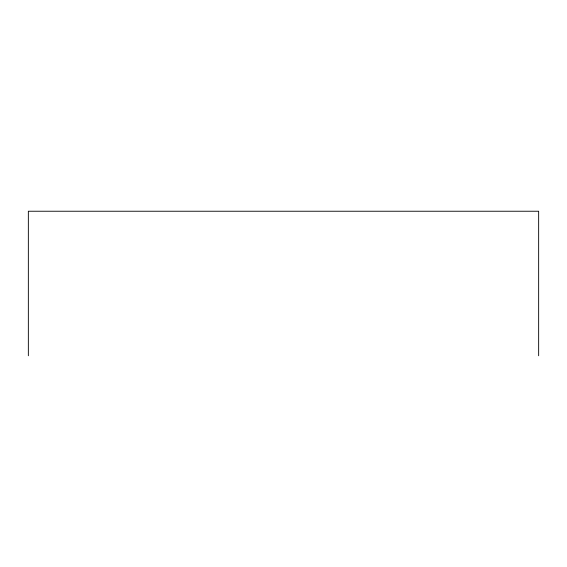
<?xml version="1.0" encoding="UTF-8"?>
<svg xmlns="http://www.w3.org/2000/svg" width="567" height="567" viewBox="0 0 567 567"><rect width="100%" height="100%" fill="white"/><g stroke="black" fill="none" stroke-linecap="round" stroke-linejoin="round"><path stroke-width="0.85" d="M538.65 355.764L538.65 211.236L28.35 211.236L28.35 355.764"/></g></svg>
